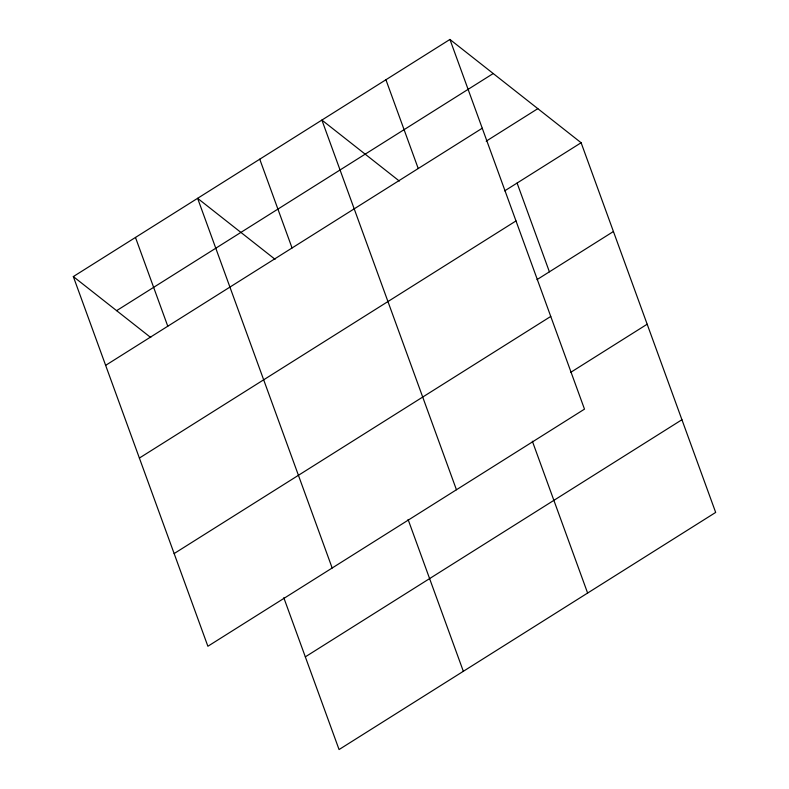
<?xml version="1.0" encoding="UTF-8"?>
<svg xmlns="http://www.w3.org/2000/svg" width="789" height="789" viewBox="0 0 789 789"><rect width="100%" height="100%" fill="white"/><g stroke="black" fill="none" stroke-linecap="round" stroke-linejoin="round"><path stroke-width="1.18" d="M449.937 39.45L584.491 409.136L207.882 646.26L73.328 276.574L449.937 39.45L581.118 142.74L715.672 512.426L339.063 749.55L283.803 597.727M116.614 310.659L493.224 73.535M105.637 365.346L482.247 128.222M486.192 141.162L537.822 108.655M504.704 190.849L581.118 142.74M139.387 458.054L515.996 220.93M537.013 279.622L613.428 231.512M174.142 553.562L550.752 316.438M570.753 372.329L647.167 324.21M305.323 656.852L681.933 419.728M399.342 181.056L321.892 120.076L456.446 489.762M275.065 259.305L197.615 198.325L332.169 568.011M73.328 276.574L150.778 337.554M517.091 183.048L549.4 271.82M532.358 441.219L587.618 593.052M385.92 79.758L418.229 168.53M408.081 519.468L463.34 671.301M259.749 159.2L292.058 247.973M135.471 237.45L167.781 326.222"/></g></svg>
